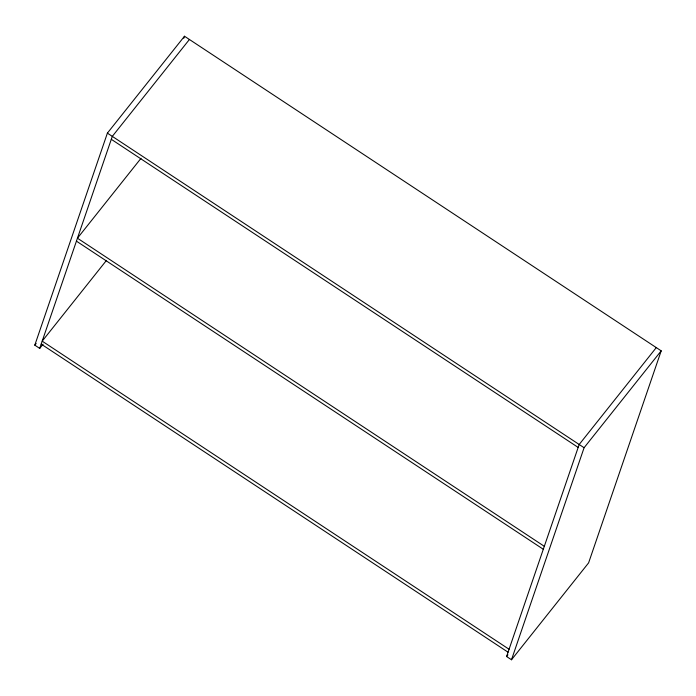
<?xml version="1.0" encoding="UTF-8"?>
<svg xmlns="http://www.w3.org/2000/svg" width="696" height="696" viewBox="0 0 696 696"><rect width="100%" height="100%" fill="white"/><g stroke="black" fill="none" stroke-linecap="round" stroke-linejoin="round"><path stroke-width="1.04" d="M43.1 344.155L39.715 348.4L34.8 345.155L107.393 133.127L184.501 36.236L661.2 350.845L588.607 562.873L511.499 659.764L506.584 656.519L579.176 444.492L656.284 347.6M39.715 348.4L112.308 136.373L189.416 39.481M183.796 38.289L184.501 36.236M511.499 659.764L584.092 447.728L661.2 350.845M141.018 158.305L77.447 238.197L544.315 546.317M34.8 345.155L36.148 343.459M106.453 260.408L42.195 341.153L509.072 649.264M506.584 656.519L507.941 654.823M107.393 133.127L584.092 447.728M111.299 139.313L578.176 447.432M76.438 241.147L543.306 549.266M41.186 344.094L508.063 652.213"/></g></svg>
